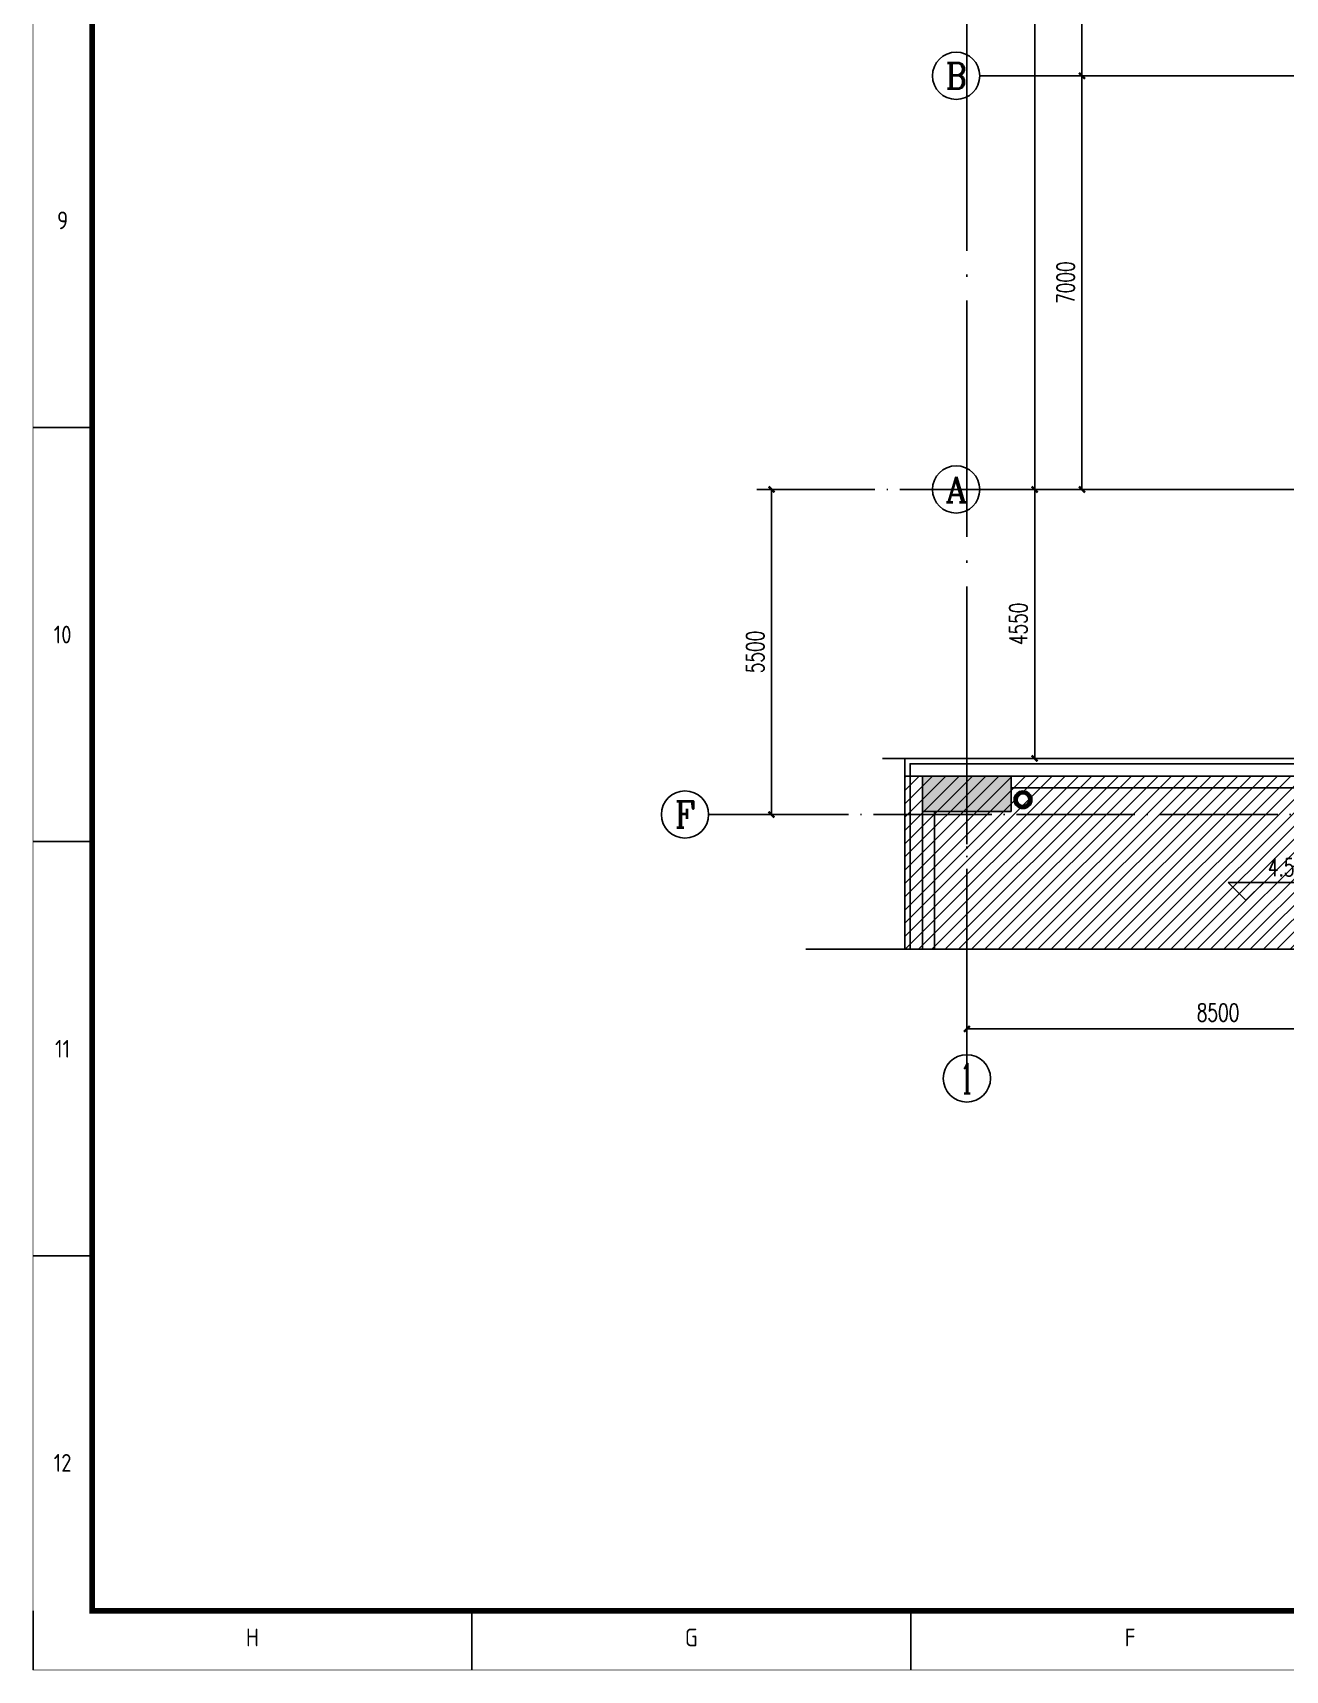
# Model space of a CAD drawing. Extents: x -59142 to 322364, y -122476 to 91021.
# Drawn here: x 63894 to 85086, y 6891 to 34601 of the extents above; entities that cross this region are included whole.
import ezdxf
from ezdxf.enums import TextEntityAlignment as Align

# ---------------------------------------------------------------- set-up
doc = ezdxf.new("R2010")
doc.units = 0
doc.header["$LTSCALE"] = 1000
doc.header["$MEASUREMENT"] = 0
doc.linetypes.add('DOTE', pattern=[2.42, 2, -0.2, 0.02, -0.2])
for name, color, linetype in [('AXIS', 3, 'Continuous'), ('AXIS_TEXT', 7, 'Continuous'), ('COLUMN', 255, 'Continuous'), ('DIM_ELEV', 3, 'Continuous'), ('DIM_SYMB', 3, 'Continuous'), ('DOTE', 1, 'DOTE'), ('GROUND', 204, 'Continuous'), ('LATRINE', 191, 'Continuous'), ('PROFILED STEEL SHEET', 30, 'Continuous'), ('PUB_DIM', 3, 'Continuous'), ('PUB_HATCH', 255, 'Continuous'), ('PUB_TEXT', 7, 'Continuous'), ('WALL-PARAPET', 9, 'Continuous')]:
    doc.layers.add(name, color=color, linetype=linetype)
doc.styles.add('_TCH_AXIS', font='COMPLEX', dxfattribs={"bigfont": 'GBCBIG'})
doc.styles.add('_TCH_DIM', font='SIMPLEX', dxfattribs={"bigfont": 'GBCBIG'})
doc.styles.add('_TCH_DIM_T3', font='SIMPLEX', dxfattribs={"width": 0.705882, "bigfont": 'GBCBIG'})
doc.styles.add('COMPLEX', font='COMPLEX')
doc.styles.get("Standard").update_dxf_attribs({"font": 'gbenor.shx', "bigfont": 'gbcbig.shx'})
doc.styles.add('TK', font='GEDITXT.SHX', dxfattribs={"width": 0.85, "height": 3.5, "bigfont": 'DXT.SHX'})
doc.dimstyles.new('_TCH_ARCH&&100', dxfattribs={"dimtxt": 297.5, "dimasz": 100, "dimexe": 250, "dimexo": 300, "dimgap": 126.25, "dimtad": 1, "dimdec": 0, "dimzin": 0, "dimdsep": 46, "dimtxsty": '_TCH_DIM_T3', "dimblk": 'ARCHTICK', "dimcen": 0.09, "dimazin": 2, "dimtfac": 1, "dimtdec": 0, "dimtix": 1, "dimtmove": 2, "dimatfit": 3, "dimfxl": 1, "dimtolj": 1, "dimtzin": 0, "dimarcsym": 0})

# ---------------------------------------------------------------- blocks, each defined once
blk = doc.blocks.new('GEDI_WK_A1_V')
at = {"color": 3}
for p, q in [((0, 210.25), (10, 210.25)), ((0, 140.17), (10, 140.17)), ((0, 70.08), (10, 70.08)), ((0, 10), (0, 0)), ((74.25, 10), (74.25, 0)), ((148.5, 10), (148.5, 0))]:
    blk.add_line(p, q, dxfattribs=at)
for points, const_width in [([(0, 841), (0, 0), (594, 0), (594, 841)], 0.1), ([(10, 816), (10, 10), (584, 10), (584, 816)], 1)]:
    blk.add_lwpolyline(points, close=True, dxfattribs=dict(at, const_width=const_width))
for s, p in [('9', (5, 245.29)), ('10', (5, 175.21)), ('11', (5, 105.12)), ('12', (5, 35.04))]:
    blk.add_text(s, height=3, dxfattribs=at).set_placement(p, align=Align.MIDDLE)
for s, p in [('H', (37.12, 4)), ('G', (111.38, 4)), ('F', (185.62, 4))]:
    blk.add_text(s, height=3, dxfattribs=at).set_placement(p, align=Align.CENTER)
blk = doc.blocks.new('A$C711966D6')
blk.add_blockref('GEDI_WK_A1_V', (0, 0))
at = {"style": 'TK', "width": 0.85}
for tag, height, p in [('PROJECTNAME', 4.75, (529, 44)), ('PHASE', 4, (571, 44)), ('DRAWINGNAME', 4.75, (539, 31))]:
    blk.add_attdef(tag, text='', height=height, dxfattribs=at).set_placement(p, align=Align.MIDDLE_CENTER)
for tag, p, height in [('APPROVE', (416, 32.75), 3.5), ('DESIGN', (461, 32.75), 3.5), ('REVIEW1', (416, 25.75), 3.5), ('DRAW', (461, 25.75), 3.5), ('REVIEW2', (416, 18.75), 3.5), ('PROPORTION', (461, 18.75), 3.5), ('DRAWINGNUMBER', (511, 18.5), 4), ('CHECK', (416, 11.75), 3.5), ('DATE', (461, 11.75), 3.5), ('VERSION', (577, 11.75), 3.5)]:
    blk.add_attdef(tag, p, '', height=height, dxfattribs=at)
blk = doc.blocks.new('是飞洒发时')
at = {"xscale": 100, "yscale": 100, "zscale": 100}
blk.add_blockref('A$C711966D6', (0, 0), dxfattribs=at)
blk = doc.blocks.new('_AXISO')
blk.add_circle((0, 0), 0.5)
at = {"layer": 'AXIS_TEXT', "style": 'COMPLEX', "width": 1.041667}
blk.add_attdef('A', text='', height=0.56, dxfattribs=at).set_placement((-0.25, -0.28), (0.25, -0.28), align=Align.FIT)
blk = doc.blocks.new('_ArchTick')
at = {"color": 0, "linetype": 'ByBlock', "const_width": 0.4}
blk.add_lwpolyline([(-0.5, -0.5), (0.5, 0.5)], dxfattribs=at)
blk = doc.blocks.new('*D1590')
at = {"layer": 'Defpoints', "color": 0, "transparency": 16777216}
for p in [(0, -2876), (8500, -2876), (8500, -3627)]:
    blk.add_point(p, dxfattribs=at)
at = {"layer": 'PUB_DIM', "color": 0, "lineweight": -2, "transparency": 16777216}
for p, q in [((0, -3176), (0, -3877)), ((8500, -3176), (8500, -3877)), ((0, -3627), (8500, -3627))]:
    blk.add_line(p, q, dxfattribs=at)
at = {"layer": 'PUB_DIM', "color": 0, "lineweight": -2, "transparency": 16777216, "xscale": 100, "yscale": 100, "zscale": 100, "rotation": 180}
blk.add_blockref('_ArchTick', (0, -3627), dxfattribs=at)
at = {"layer": 'PUB_DIM', "color": 0, "lineweight": -2, "transparency": 16777216, "xscale": 100, "yscale": 100, "zscale": 100}
blk.add_blockref('_ArchTick', (8500, -3627), dxfattribs=at)
at = {"layer": 'PUB_DIM', "color": 0, "transparency": 16777216, "insert": (4250, -3352), "char_height": 297.5, "attachment_point": 5, "style": '_TCH_DIM_T3'}
blk.add_mtext('\\A1;8500', dxfattribs=at)
blk = doc.blocks.new('*D519')
at = {"layer": 'Defpoints', "color": 0, "transparency": 16777216}
for p in [(76393, 26872), (77601, 26872), (77601, 21372)]:
    blk.add_point(p, dxfattribs=at)
at = {"layer": 'PUB_DIM', "color": 0, "lineweight": -2, "transparency": 16777216}
for p, q in [((77301, 26872), (76143, 26872)), ((76393, 21372), (76393, 26872)), ((77301, 21372), (76143, 21372))]:
    blk.add_line(p, q, dxfattribs=at)
at = {"layer": 'PUB_DIM', "color": 0, "lineweight": -2, "transparency": 16777216, "xscale": 100, "yscale": 100, "zscale": 100}
for p, rotation in [((76393, 26872), 90), ((76393, 21372), 270)]:
    blk.add_blockref('_ArchTick', p, dxfattribs=dict(at, rotation=rotation))
at = {"layer": 'PUB_DIM', "color": 0, "transparency": 16777216, "insert": (76118, 24122), "char_height": 297.5, "attachment_point": 5, "rotation": 90, "style": '_TCH_DIM_T3'}
blk.add_mtext('\\A1;5500', dxfattribs=at)
blk = doc.blocks.new('*D1199')
at = {"layer": 'AXIS', "color": 0, "lineweight": -2, "transparency": 16777216}
for p, q in [((83846, 26872), (80596, 26872)), ((80846, 22322), (80846, 26872)), ((83846, 22322), (80596, 22322))]:
    blk.add_line(p, q, dxfattribs=at)
at = {"layer": 'Defpoints', "color": 0, "transparency": 16777216}
for p in [(80846, 26872), (84146, 26872), (84146, 22322)]:
    blk.add_point(p, dxfattribs=at)
at = {"layer": 'AXIS', "color": 0, "lineweight": -2, "transparency": 16777216, "xscale": 100, "yscale": 100, "zscale": 100}
for p, rotation in [((80846, 26872), 90), ((80846, 22322), 270)]:
    blk.add_blockref('_ArchTick', p, dxfattribs=dict(at, rotation=rotation))
at = {"layer": 'AXIS', "color": 0, "transparency": 16777216, "insert": (80571, 24597), "char_height": 297.5, "attachment_point": 5, "rotation": 90, "style": '_TCH_DIM_T3'}
blk.add_mtext('\\A1;4550', dxfattribs=at)
blk = doc.blocks.new('*D1200')
at = {"layer": 'AXIS', "color": 0, "lineweight": -2, "transparency": 16777216}
for p, q in [((83846, 81372), (80596, 81372)), ((80846, 26872), (80846, 81372)), ((83846, 26872), (80596, 26872))]:
    blk.add_line(p, q, dxfattribs=at)
at = {"layer": 'Defpoints', "color": 0, "transparency": 16777216}
for p in [(80846, 81372), (84146, 81372), (84146, 26872)]:
    blk.add_point(p, dxfattribs=at)
at = {"layer": 'AXIS', "color": 0, "lineweight": -2, "transparency": 16777216, "xscale": 100, "yscale": 100, "zscale": 100}
for p, rotation in [((80846, 81372), 90), ((80846, 26872), 270)]:
    blk.add_blockref('_ArchTick', p, dxfattribs=dict(at, rotation=rotation))
at = {"layer": 'AXIS', "color": 0, "transparency": 16777216, "insert": (80571, 54122), "char_height": 297.5, "attachment_point": 5, "rotation": 90, "style": '_TCH_DIM_T3'}
blk.add_mtext('\\A1;54500', dxfattribs=at)
blk = doc.blocks.new('*D1265')
at = {"layer": 'AXIS', "color": 0, "lineweight": -2, "transparency": 16777216}
for p, q in [((84646, 33872), (81396, 33872)), ((81646, 26872), (81646, 33872)), ((84646, 26872), (81396, 26872))]:
    blk.add_line(p, q, dxfattribs=at)
at = {"layer": 'Defpoints', "color": 0, "transparency": 16777216}
for p in [(81646, 33872), (84946, 33872), (84946, 26872)]:
    blk.add_point(p, dxfattribs=at)
at = {"layer": 'AXIS', "color": 0, "lineweight": -2, "transparency": 16777216, "xscale": 100, "yscale": 100, "zscale": 100}
for p, rotation in [((81646, 33872), 90), ((81646, 26872), 270)]:
    blk.add_blockref('_ArchTick', p, dxfattribs=dict(at, rotation=rotation))
at = {"layer": 'AXIS', "color": 0, "transparency": 16777216, "insert": (81371, 30372), "char_height": 297.5, "attachment_point": 5, "rotation": 90, "style": '_TCH_DIM_T3'}
blk.add_mtext('\\A1;7000', dxfattribs=at)
blk = doc.blocks.new('*D1266')
at = {"layer": 'AXIS', "color": 0, "lineweight": -2, "transparency": 16777216}
for p, q in [((84646, 40872), (81396, 40872)), ((81646, 33872), (81646, 40872)), ((84646, 33872), (81396, 33872))]:
    blk.add_line(p, q, dxfattribs=at)
at = {"layer": 'Defpoints', "color": 0, "transparency": 16777216}
for p in [(81646, 40872), (84946, 40872), (84946, 33872)]:
    blk.add_point(p, dxfattribs=at)
at = {"layer": 'AXIS', "color": 0, "lineweight": -2, "transparency": 16777216, "xscale": 100, "yscale": 100, "zscale": 100}
for p, rotation in [((81646, 40872), 90), ((81646, 33872), 270)]:
    blk.add_blockref('_ArchTick', p, dxfattribs=dict(at, rotation=rotation))
at = {"layer": 'AXIS', "color": 0, "transparency": 16777216, "insert": (81371, 37372), "char_height": 297.5, "attachment_point": 5, "rotation": 90, "style": '_TCH_DIM_T3'}
blk.add_mtext('\\A1;7000', dxfattribs=at)
blk = doc.blocks.new('A$C5C1E2F63')
at = {"layer": 'AXIS'}
for p, q in [((-2097.5, 0), (-4369, 0)), ((0, -2876.1), (0, -4065.4))]:
    blk.add_line(p, q, dxfattribs=at)
ref = blk.add_blockref('_AXISO', (-4769, 0), dxfattribs=dict(at, xscale=800, yscale=800, zscale=800))
ref.add_attrib('A', 'F', dxfattribs={"layer": 'AXIS_TEXT', "height": 445.4, "style": '_TCH_AXIS'}).set_placement((-4938.7, -222.7), (-4599.3, -222.7), align=Align.FIT)
ref = blk.add_blockref('_AXISO', (0, -4465.4), dxfattribs=dict(at, xscale=800, yscale=800, zscale=800))
ref.add_attrib('A', '1', dxfattribs={"layer": 'AXIS_TEXT', "height": 514.7, "style": '_TCH_AXIS'}).set_placement((-110.3, -4722.8), (110.3, -4722.8), align=Align.FIT)
at = {"layer": 'PUB_DIM'}
dim = blk.add_aligned_dim(p1=(0, -2876.1), p2=(8500, -2876.1), distance=-751, dimstyle='_TCH_ARCH&&100', dxfattribs=at)
dim.commit()
dim.dimension.update_dxf_attribs({"geometry": '*D1590', "text_midpoint": (4250, -3352.2)})
blk = doc.blocks.new('A$C3C103B28')
at = {"layer": 'GROUND'}
h = blk.add_hatch(dxfattribs=at)
h.set_pattern_fill('ANSI31', color=256, scale=10)
h.set_pattern_definition([(45, (0, -44000), (-11.22532, 11.22532), [])])
h.paths.add_polyline_path([(800, 250, 1), (1100, 250, 1)])
h.paths.add_polyline_path([(1050, 250, -1), (850, 250, -1)], flags=16)
at = {"layer": 'PUB_HATCH'}
blk.add_hatch(color=256, dxfattribs=at).paths.add_polyline_path([(-750, 50), (750, 50), (750, 650), (-750, 650)])
at = {"layer": 'COLUMN'}
for p, q in [((750, 650), (-750, 650)), ((-750, 650), (-750, 50)), ((750, 50), (750, 650)), ((-750, 50), (750, 50))]:
    blk.add_line(p, q, dxfattribs=at)
at = {"layer": 'DIM_ELEV', "color": 251}
for p, q in [((4723, -1449), (4423, -1149)), ((4423, -1149), (5964, -1149)), ((4723, -1449), (5023, -1149))]:
    blk.add_line(p, q, dxfattribs=at)
at = {"layer": 'DOTE'}
for p, q in [((0, 1500), (0, -4282)), ((-4000, 0), (34323, 0))]:
    blk.add_line(p, q, dxfattribs=at)
at = {"layer": 'GROUND'}
for radius in [150, 100]:
    blk.add_circle((950, 250), radius, dxfattribs=at)
at = {"layer": 'LATRINE'}
for p, q in [((-550, 62, 400), (-550, 62, 400)), ((94, 62, 400), (94, 62, 400)), ((737, 62, 400), (737, 62, 400))]:
    blk.add_line(p, q, dxfattribs=at)
at = {"layer": 'PROFILED STEEL SHEET'}
for points in [[(-1050, -2282), (-1050, 950), (7200, 950), (7200, 650)], [(7200, 860), (-960, 860), (-960, -2282)]]:
    blk.add_lwpolyline(points, dxfattribs=at)
at = {"layer": 'WALL-PARAPET', "color": 251}
for p, q in [((8200, 650), (750, 650)), ((8200, 450), (750, 450)), ((-750, 50), (-750, -2282)), ((-550, 50), (-550, -2282))]:
    blk.add_line(p, q, dxfattribs=at)
blk.add_blockref('A$C5C1E2F63', (0, 0))
at = {"layer": 'PUB_TEXT', "color": 251, "style": '_TCH_DIM', "width": 0.705882}
blk.add_text('4.500', height=297.5, dxfattribs=at).set_placement((5094, -1044))

msp = doc.modelspace()

# ---------------------------------------------------------------- hatches: boundary and pattern name
h = msp.add_hatch()
h.set_pattern_fill('ANSI31', color=256, scale=100)
h.set_pattern_definition([(45, (120632.15, 0), (-112.2532, 112.2532), [])])
h.paths.add_polyline_path([(78647.9, 19090.6), (113125.7, 19090.6), (113125.7, 22022.1), (78647.9, 22022.1)])

# ---------------------------------------------------------------- linework, layer by layer
msp.add_lwpolyline([(78647.9, 19090.6), (113125.7, 19090.6), (113125.7, 22022.1), (78647.9, 22022.1)], close=True)
at = {"layer": 'AXIS'}
for p, q in [((82812, 33872.1), (79917.5, 33872.1)), ((82812, 26872.1), (79917.5, 26872.1))]:
    msp.add_line(p, q, dxfattribs=at)
at = {"layer": 'DIM_SYMB'}
msp.add_lwpolyline([(76973.2, 19090.6), (94936.9, 19090.6), (95013.4, 19300.6), (95087.4, 18880.6), (95161.9, 19090.6), (113125.7, 19090.6)], dxfattribs=at)
at = {"layer": 'DOTE', "ltscale": 2}
msp.add_line((79698.4, 83312), (79698.4, 19595.7), dxfattribs=at)
at = {"layer": 'DOTE'}
for p, q in [((84009.9, 33872.1), (112915.9, 33872.1)), ((76143.2, 26872.1), (112915.9, 26872.1)), ((78269.5, 22322.1), (112915.9, 22322.1)), ((84009.9, 22322.1), (112915.9, 22322.1))]:
    msp.add_line(p, q, dxfattribs=at)

# ---------------------------------------------------------------- block references
for name, p in [('是飞洒发时', (63898.5, 6896)), ('A$C3C103B28', (79698.4, 21372.1))]:
    msp.add_blockref(name, p)
at = {"layer": 'AXIS'}
ref = msp.add_blockref('_AXISO', (79517.5, 33872.1), dxfattribs=dict(at, xscale=800, yscale=800, zscale=800))
ref.add_attrib('A', 'B', dxfattribs={"layer": 'AXIS_TEXT', "height": 435.3, "style": '_TCH_AXIS'}).set_placement((79341.3, 33654.4), (79693.7, 33654.4), align=Align.FIT)
ref = msp.add_blockref('_AXISO', (79517.5, 26872.1), dxfattribs=dict(at, xscale=800, yscale=800, zscale=800))
ref.add_attrib('A', 'A', dxfattribs={"layer": 'AXIS_TEXT', "height": 425.2, "style": '_TCH_AXIS'}).set_placement((79335.3, 26659.5), (79699.7, 26659.5), align=Align.FIT)

# ---------------------------------------------------------------- dimensions: what is measured, and where the dimension line sits
for p1, p2, picture, middle in [((84146.5, 26872.1), (84146.5, 81372.1), '*D1200', (80571.5, 54122.1)), ((84946.5, 33872.1), (84946.5, 40872.1), '*D1266', (81371.5, 37372.1)), ((84946.5, 26872.1), (84946.5, 33872.1), '*D1265', (81371.5, 30372.1)), ((84146.5, 22322.1), (84146.5, 26872.1), '*D1199', (80571.5, 24597.1))]:
    dim = msp.add_aligned_dim(p1=p1, p2=p2, distance=3300, dimstyle='_TCH_ARCH&&100', dxfattribs=at)
    dim.commit()
    dim.dimension.update_dxf_attribs({"geometry": picture, "text_midpoint": middle})
at = {"layer": 'PUB_DIM'}
dim = msp.add_aligned_dim(p1=(77600.9, 21372.1), p2=(77600.9, 26872.1), distance=1207.7, dimstyle='_TCH_ARCH&&100', dxfattribs=at)
dim.commit()
dim.dimension.update_dxf_attribs({"geometry": '*D519', "text_midpoint": (76118.2, 24122.1)})

doc.saveas('drawing.dxf')
